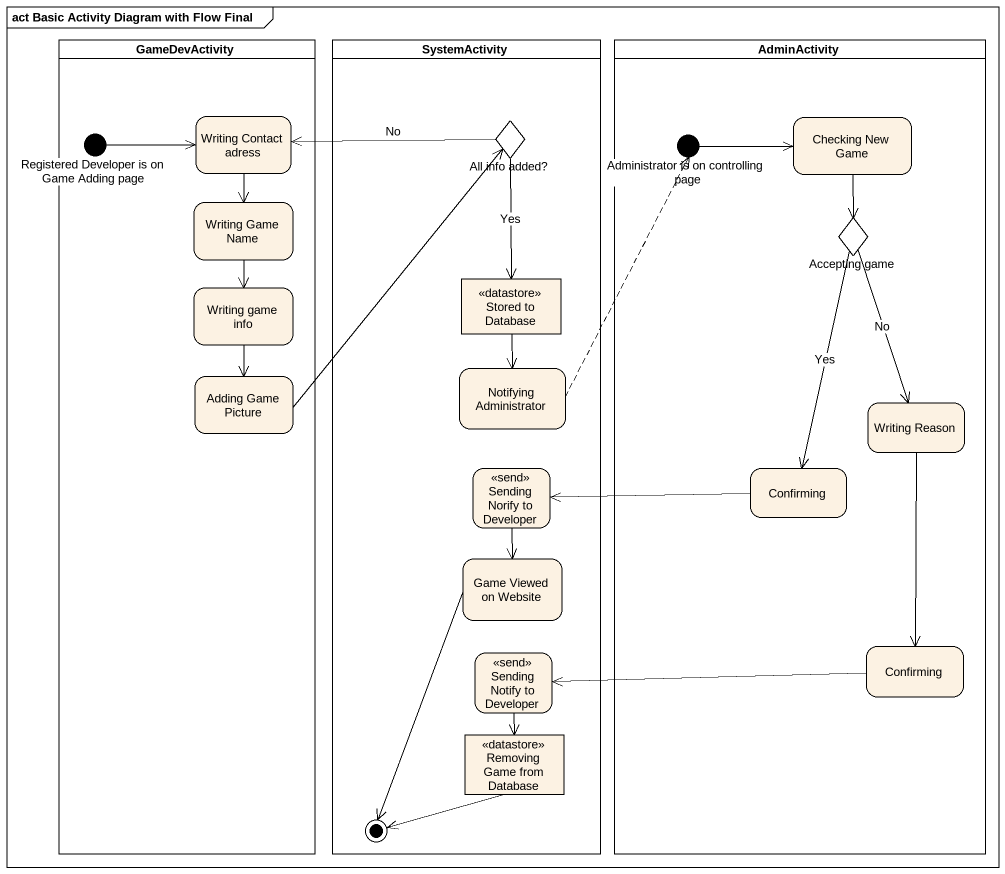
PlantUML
@startuml
mainframe act Basic Activity Diagram with Flow Final
hide empty description
state GameDevActivity <<partition>> {
  state "Registered Developer is on Game Adding page" as Registered_Developer_is_on <<start>>
  state "Writing Contact adress" as Writing_Contact_adress
  state "Writing Game Name" as Writing_Game_Name
  state "Writing game info" as Writing_game_info
  state "Adding Game Picture" as Adding_Game_Picture
}
state SystemActivity <<partition>> {
  state "All info added?" as All_info_added <<choice>>
  state "Stored to Database" as Stored_to_Database <<datastore>>
  state "Notifying Administrator" as Notifying_Administrator
  state "Sending Norify to Developer" as Sending_Norify_to_Developer <<send>>
  state "Game Viewed on Website" as Game_Viewed_on_Website
  state "Sending Notify to Developer" as Sending_Notify_to_Developer <<send>>
  state "Removing Game from Database" as Removing_Game_from_Database <<datastore>>
  Game_Viewed_on_Website --> [*]
  Removing_Game_from_Database -left-> [*]
}
state AdminActivity <<partition>> {
  state "Administrator is on controlling page" as Administrator_is_on <<start>>
  state "Checking New Game" as Checking_New_Game
  state "Accepting game" as Accepting_game <<choice>>
  state "Writing Reason" as Writing_Reason
  state Confirming
  state "Confirming" as Confirming_2
}
Registered_Developer_is_on -right-> Writing_Contact_adress
Writing_Contact_adress --> Writing_Game_Name
All_info_added -left-> Writing_Contact_adress : No
All_info_added --> Stored_to_Database : Yes
Administrator_is_on -right-> Checking_New_Game
Checking_New_Game --> Accepting_game
Writing_Game_Name --> Writing_game_info
Accepting_game --> Writing_Reason : No
Accepting_game --> Confirming : Yes
Writing_game_info --> Adding_Game_Picture
Stored_to_Database --> Notifying_Administrator
Adding_Game_Picture -up-> All_info_added
Notifying_Administrator -up[dashed]-> Administrator_is_on
Writing_Reason --> Confirming_2
Sending_Norify_to_Developer --> Game_Viewed_on_Website
Confirming -left-> Sending_Norify_to_Developer
Confirming_2 -left-> Sending_Notify_to_Developer
Sending_Notify_to_Developer --> Removing_Game_from_Database
@enduml
